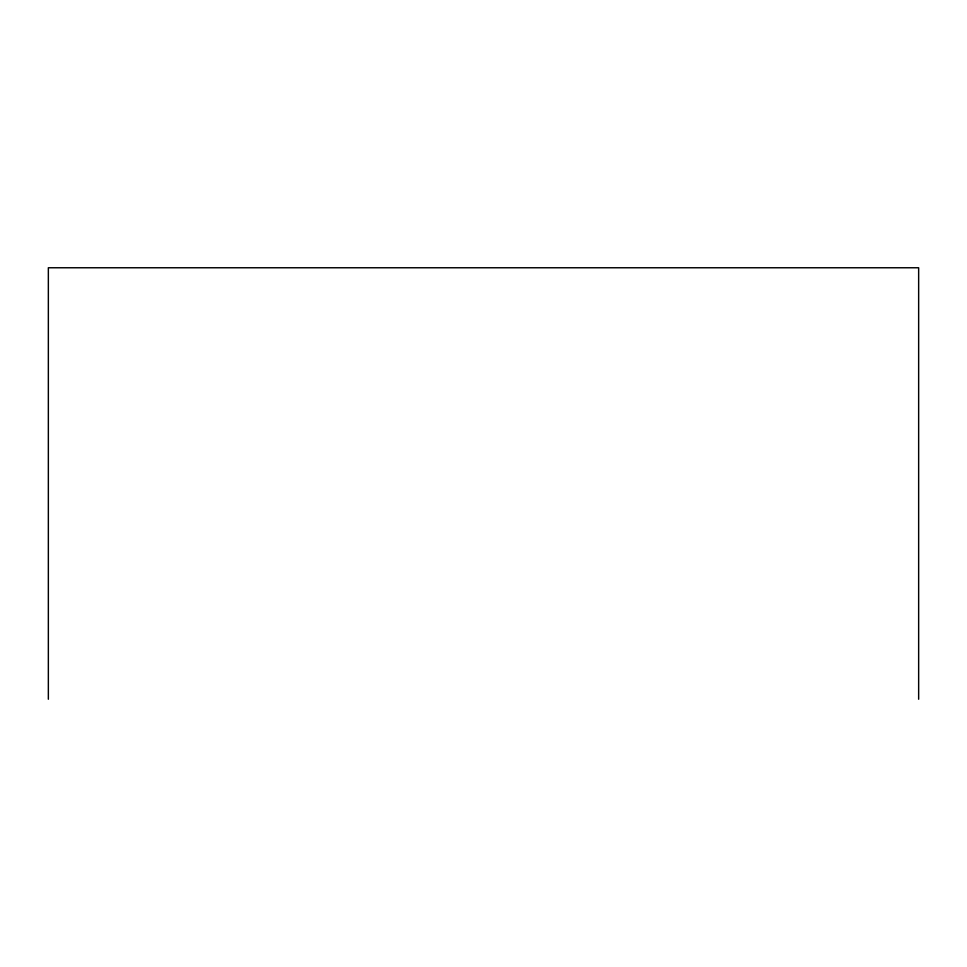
<?xml version="1.0" encoding="UTF-8"?>
<svg xmlns="http://www.w3.org/2000/svg" width="967" height="967" viewBox="0 0 967 967"><rect width="100%" height="100%" fill="white"/><g stroke="black" fill="none" stroke-linecap="round" stroke-linejoin="round"><path stroke-width="1.45" d="M918.65 699.238L918.65 267.762L48.35 267.762L48.35 699.238"/></g></svg>
